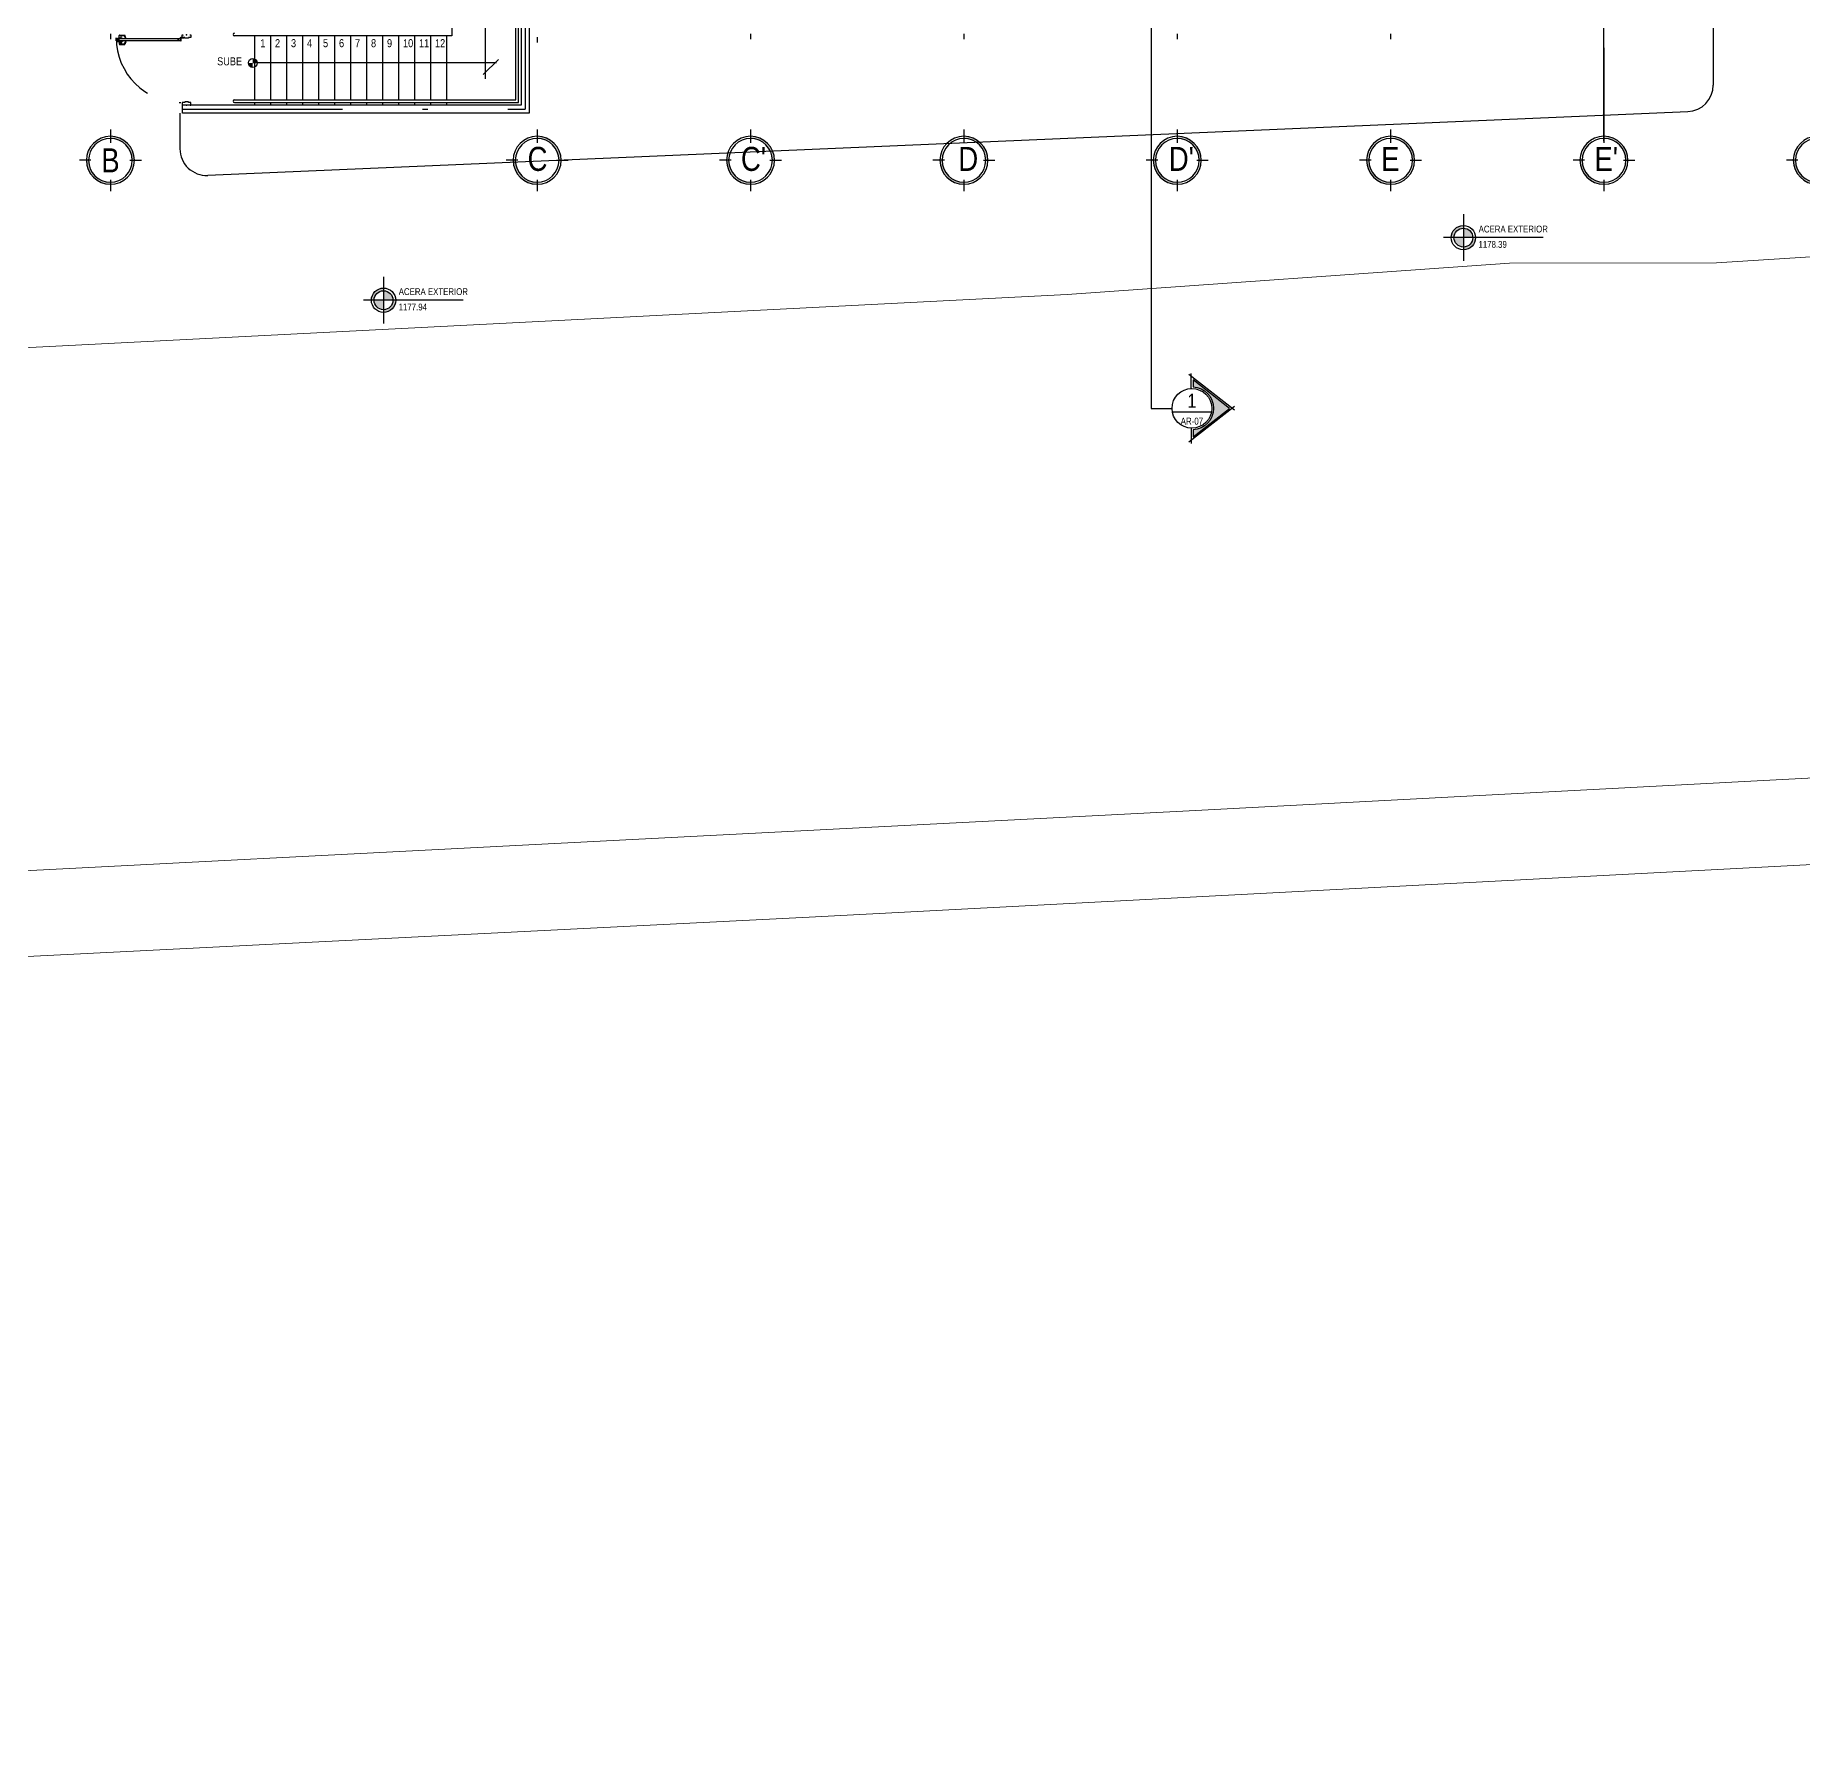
# Model space of a CAD drawing. Extents: x -28 to 131, y -33 to 63.
# Drawn here: x 6.59 to 39.73, y -33.02 to -0.91 of the extents above; entities that cross this region are included whole.
import ezdxf
from ezdxf.enums import TextEntityAlignment as Align

# ---------------------------------------------------------------- set-up
doc = ezdxf.new("R2010")
doc.units = 0
doc.header["$LTSCALE"] = 10
doc.header["$PDSIZE"] = 0.1
for name, pattern in [('CENTER', [2, 1.25, -0.25, 0.25, -0.25]), ('DASHDOT', [1, 0.5, -0.25, 0, -0.25]), ('DASHDOT2', [12.7, 6.35, -3.175, 0, -3.175]), ('HIDDEN2', [0.1875, 0.125, -0.0625]), ('PHANTOM2', [1.25, 0.625, -0.125, 0.125, -0.125, 0.125, -0.125])]:
    doc.linetypes.add(name, pattern=pattern)
for name, color, linetype in [('arq- obras exteriores', 250, 'Continuous'), ('arq-aceras', 252, 'Continuous'), ('arq-ejes', 251, 'DASHDOT2'), ('arq-ejes-circulo', 1, 'Continuous'), ('arq-ejes-principales', 1, 'DASHDOT'), ('arq-escaleras', 1, 'Continuous'), ('arq-escaleras-tex', 3, 'Continuous'), ('arq-indicacion de corte', 5, 'PHANTOM2'), ('arq-niveles', 1, 'Continuous'), ('arq-pared mamposteria', 4, 'Continuous'), ('arq-puertas', 1, 'Continuous'), ('arq-text-ejes', 2, 'Continuous'), ('arq-text-escaleras', 3, 'Continuous')]:
    doc.layers.add(name, color=color, linetype=linetype)
doc.layers.add('mv', color=191, linetype='Continuous', plot=False)
doc.styles.add('dape 2', font='ARIALN.TTF')
doc.styles.add('MADAY 2', font='ARIALN.TTF')

# ---------------------------------------------------------------- blocks, each defined once
blk = doc.blocks.new('*U99')
at = {"linetype": 'Continuous'}
h = blk.add_hatch(color=251, dxfattribs=at)
h.paths.add_polyline_path([(0.164, 0.326), (0.18, 0.326, -0.414214), (0, 0.146), (0, 0.162, 0.414214)])
h.paths.add_polyline_path([(-0.164, 0.326), (-0.18, 0.326, -0.414214), (0, 0.506), (0, 0.49, 0.414214)])
for p, q in [((0, 0.558), (0, 0.472)), ((0, 0.543), (0, 0.458)), ((-0.146, 0.326), (-0.232, 0.326)), ((0.146, 0.326), (0.232, 0.326)), ((0, 0.18), (0, 0.094))]:
    blk.add_line(p, q, dxfattribs=at)
at = {"linetype": 'CENTER', "ltscale": 0.7}
blk.add_line((0, 0.146), (0, 0.146), dxfattribs=at)
at = {"linetype": 'Continuous'}
for radius in [0.18, 0.164]:
    blk.add_circle((0, 0.326), radius, dxfattribs=at)
blk = doc.blocks.new('*U163')
blk.add_hatch(color=253).paths.add_polyline_path([(0.022, 0.405), (0.022, 0.532), (0.703, 0), (0.022, -0.532), (0.022, -0.405, 0.947861)])
at = {"color": 2, "linetype": 'Continuous', "ltscale": 3}
for p, q in [((0.801, -0.035), (-0.056, 0.634)), ((-0.011, 0.372), (-0.011, 0.656)), ((0.801, 0.035), (-0.056, -0.634)), ((-0.366, -0.066), (0.366, -0.066)), ((-0.011, -0.372), (-0.011, -0.656))]:
    blk.add_line(p, q, dxfattribs=at)
at = {"ltscale": 3}
blk.add_line((-0.762, 0), (-0.372, 0), dxfattribs=at)
at = {"color": 2, "linetype": 'Continuous', "ltscale": 3}
blk.add_lwpolyline([(0.022, -0.405), (0.022, -0.532), (0.703, 0), (0.022, 0.532), (0.022, 0.405, -0.947861)], format="xyb", close=True, dxfattribs=at)
blk.add_circle((0, 0), 0.372, dxfattribs=at)
at = {"color": 3, "ltscale": 3, "style": 'MADAY 2'}
blk.add_attdef('CORTE', text='', height=0.263, dxfattribs=at).set_placement((0, 0.143), align=Align.MIDDLE)
at = {"color": 1, "ltscale": 3, "style": 'MADAY 2'}
blk.add_attdef('LAMINA', text='', height=0.15, dxfattribs=at).set_placement((0, -0.238), align=Align.MIDDLE)
blk = doc.blocks.new('*U111')
for p, q in [((-0.179, 1.255), (-0.179, 1.158)), ((-0.13, 1.139), (-0.179, 1.158)), ((-0.128, 1.26), (-0.174, 1.26)), ((-0.169, 1.233), (-0.169, 1.167)), ((-0.134, 1.228), (-0.169, 1.228)), ((-0.128, 1.142), (-0.169, 1.167)), ((-0.128, 1.235), (-0.167, 1.235)), ((-0.134, 1.228), (-0.128, 1.235)), ((-0.128, 1.142), (-0.13, 1.139)), ((-0.128, 1.265), (-0.128, 1.23)), ((-0.123, 1.265), (-0.128, 1.265)), ((-0.123, 1.23), (-0.128, 1.23)), ((-0.123, 1.293), (-0.123, 1.203)), ((-0.115, 1.293), (-0.123, 1.293)), ((-0.115, 1.203), (-0.123, 1.203)), ((-0.07, 1.293), (-0.062, 1.293)), ((-0.07, 1.203), (-0.062, 1.203)), ((-0.062, 1.293), (-0.062, 1.203)), ((-0.062, 1.265), (-0.057, 1.265)), ((-0.062, 1.23), (-0.057, 1.23)), ((-0.057, 1.265), (-0.057, 1.23)), ((-0.057, 1.26), (-0.011, 1.26)), ((-0.051, 1.228), (-0.057, 1.235)), ((-0.057, 1.142), (-0.016, 1.167)), ((-0.057, 1.142), (-0.055, 1.139)), ((-0.055, 1.139), (-0.006, 1.158)), ((-0.051, 1.228), (-0.016, 1.228)), ((-0.016, 1.233), (-0.016, 1.167)), ((-0.006, 1.255), (-0.006, 1.158))]:
    blk.add_line(p, q)
for points in [[(-0.115, 1.318), (-0.07, 1.318), (-0.07, 0.109), (-0.115, 0.109)], [(-0.078, 1.273), (-0.108, 1.273), (-0.108, 1.313), (-0.078, 1.313)], [(-0.108, 0.159), (-0.078, 0.159), (-0.078, 1.268), (-0.108, 1.268)], [(-0.078, 0.154), (-0.108, 0.154), (-0.108, 0.114), (-0.078, 0.114)]]:
    blk.add_lwpolyline(points, close=True)
for points in [[(-1.313, -0.069), (-1.32, -0.069), (-1.32, -0.079), (-1.27, -0.079), (-1.27, -0.039), (-1.255, -0.039), (-1.255, 0.031), (-1.27, 0.031), (-1.27, 0.079), (-1.32, 0.079), (-1.32, 0.069), (-1.31, 0.069)], [(-0.065, 0.109), (-0.115, 0.109), (-0.115, 0.099), (-0.065, 0.099)], [(-0.007, -0.069), (0, -0.069), (0, -0.079), (-0.05, -0.079), (-0.05, -0.039), (-0.065, -0.039), (-0.065, 0.031), (-0.05, 0.031), (-0.05, 0.079), (0, 0.079), (0, 0.069), (-0.01, 0.069)], [(-0.051, 0.095), (-0.051, 0.045), (-0.061, 0.045), (-0.061, 0.095)]]:
    blk.add_lwpolyline(points)
blk.add_circle((-0.056, 0.104), 0.01)
at = {"color": 251, "linetype": 'HIDDEN2'}
blk.add_arc((-0.056, 0.104), 1.214, 90, 180, dxfattribs=at)
for centre, radius, start, end in [((-0.174, 1.255), 0.005, 90, 180), ((-0.167, 1.233), 0.002, 90, 180), ((-0.011, 1.255), 0.005, 360, 90)]:
    blk.add_arc(centre, radius, start, end)
at = {"layer": 'arq-puertas'}
blk.add_point((0, 0), dxfattribs=at)
at = {"layer": 'mv'}
blk.add_line((-0.07, 1.318), (-0.056, 1.318), dxfattribs=at)
for p in [(-1.32, 0), (0, 0), (0, 0), (0, 0), (0, 0), (0, 0), (0, 0), (0, 0), (0, 0)]:
    blk.add_point(p, dxfattribs=at)

msp = doc.modelspace()

# ---------------------------------------------------------------- hatches: boundary and pattern name
at = {"layer": 'arq-escaleras-tex'}
for points in [[(10.586, -1.434, 0.414214), (10.668, -1.515), (10.668, -1.433)], [(10.667, -1.351), (10.668, -1.433), (10.75, -1.432, 0.414214)]]:
    msp.add_hatch(color=8, dxfattribs=at).paths.add_polyline_path(points)
at = {"layer": 'arq-niveles'}
h = msp.add_hatch(color=8, dxfattribs=at)
h.paths.add_polyline_path([(33.188, -4.707, 0.414214), (33.365, -4.884), (33.365, -4.707)])
h.paths.add_polyline_path([(33.365, -4.529), (33.365, -4.707), (33.543, -4.707, 0.414214)])
h.paths.add_polyline_path([(33.137, -4.707), (33.188, -4.707, -0.414214), (33.365, -4.529), (33.365, -4.479, 0.414214)])
h.paths.add_polyline_path([(33.365, -4.884), (33.365, -4.934, 0.414214), (33.593, -4.707), (33.543, -4.707, -0.414214)])
h = msp.add_hatch(color=8, dxfattribs=at)
h.paths.add_polyline_path([(12.942, -5.881, 0.414214), (13.12, -6.058), (13.12, -5.881)])
h.paths.add_polyline_path([(13.12, -5.703), (13.12, -5.881), (13.297, -5.881, 0.414214)])
h.paths.add_polyline_path([(12.892, -5.881), (12.942, -5.881, -0.414214), (13.12, -5.703), (13.12, -5.653, 0.414214)])
h.paths.add_polyline_path([(13.12, -6.058), (13.12, -6.108, 0.414214), (13.347, -5.881), (13.297, -5.881, -0.414214)])

# ---------------------------------------------------------------- linework, layer by layer
at = {"layer": 'arq- obras exteriores'}
for p, q in [((38.05, -0.5), (38.05, -1.846)), ((9.302, -2.375), (9.302, -3.041)), ((37.571, -2.346), (9.824, -3.54))]:
    msp.add_line(p, q, dxfattribs=at)
for centre, start, end in [((37.55, -1.846), 272.4651, 0), ((9.802, -3.041), 180, 272.4651)]:
    msp.add_arc(centre, 0.5, start, end, dxfattribs=at)
at = {"layer": 'arq-aceras', "color": 250, "lineweight": 0, "flags": 128}
msp.add_lwpolyline([(-6.573, 47.408), (-6.721, 43.297), (-7.622, 27.035), (-8.627, -5.258), (-6.73, -7.439), (25.939, -5.772), (34.232, -5.184), (38.108, -5.18), (44.197, -4.794), (63.132, -3.892)], dxfattribs=at)
msp.add_lwpolyline([(63.132, -13.612), (28.222, -15.455), (-6.733, -17.255), (-7.878, -17.306, 0.500391), (-10.221, -18.913), (-10.648, -32.413), (-9.013, -33.017), (-8.694, -20.569), (-6.981, -18.861), (21.098, -17.45), (63.132, -15.242)], format="xyb", dxfattribs=at)
at = {"layer": 'arq-ejes', "linetype": 'DASHDOT', "ltscale": 0.6}
for p in [(15.775, -0.5), (9.352, -2.3)]:
    msp.add_line(p, (15.775, -2.3), dxfattribs=at)
at = {"layer": 'arq-ejes-principales'}
for p, q in [((8, 36.913), (8, -2.679)), ((16, 36.852), (16, -2.74)), ((20, 36.913), (20, -2.679)), ((24, 36.913), (24, -2.679)), ((28, 36.913), (28, -2.679)), ((32, 36.913), (32, -2.679)), ((36, 8.95), (36, -2.679))]:
    msp.add_line(p, q, dxfattribs=at)
at = {"layer": 'arq-escaleras'}
for p, q in [((15.6, -2.125), (15.6, 0.675)), ((15.65, -2.175), (15.65, 0.725)), ((14.4, -0.575), (14.4, -0.925)), ((36, -2.898), (36, -0.5)), ((14.4, -0.925), (10.325, -0.925)), ((10.325, -2.125), (15.6, -2.125)), ((10.325, -2.175), (15.65, -2.175)), ((14.3, -2.225), (10.7, -2.225))]:
    msp.add_line(p, q, dxfattribs=at)
for points in [[(10.7, -0.925), (10.7, -2.125)], [(11, -0.925), (11, -2.125)], [(11.3, -0.925), (11.3, -2.125)], [(11.6, -0.925), (11.6, -2.125)], [(11.9, -0.925), (11.9, -2.125)], [(12.2, -0.925), (12.2, -2.125)], [(12.5, -0.925), (12.5, -2.125)], [(12.8, -0.925), (12.8, -2.125)], [(13.1, -0.925), (13.1, -2.125)], [(13.4, -0.925), (13.4, -2.125)], [(13.7, -0.925), (13.7, -2.125)], [(14, -0.925), (14, -2.125)], [(14.3, -0.925), (14.3, -2.125)], [(10.7, -2.175), (10.7, -2.225)], [(11, -2.175), (11, -2.225)], [(11.3, -2.175), (11.3, -2.225)], [(11.6, -2.175), (11.6, -2.225)], [(11.9, -2.175), (11.9, -2.225)], [(12.2, -2.175), (12.2, -2.225)], [(12.5, -2.175), (12.5, -2.225)], [(12.8, -2.175), (12.8, -2.225)], [(13.1, -2.175), (13.1, -2.225)], [(13.4, -2.175), (13.4, -2.225)], [(13.7, -2.175), (13.7, -2.225)], [(14, -2.175), (14, -2.225)], [(14.3, -2.175), (14.3, -2.225)]]:
    msp.add_lwpolyline(points, dxfattribs=at)
for centre in [(10.325, -0.9), (10.325, -2.15)]:
    msp.add_arc(centre, 0.025, 90, 270, dxfattribs=at)
at = {"layer": 'arq-escaleras-tex'}
for p, q in [((15.03, -1.728), (15.03, 0.295)), ((15.24, -1.433), (10.668, -1.433)), ((15.277, -1.367), (14.99, -1.65))]:
    msp.add_line(p, q, dxfattribs=at)
msp.add_circle((10.668, -1.433), 0.0821, dxfattribs=at)
at = {"layer": 'arq-indicacion de corte', "ltscale": 3}
msp.add_line((27.513, 40.166), (27.513, -7.908), dxfattribs=at)
at = {"layer": 'arq-niveles'}
for p, q in [((33.365, -4.269), (33.365, -5.144)), ((34.859, -4.707), (32.989, -4.707)), ((13.12, -5.443), (13.12, -6.318)), ((14.613, -5.881), (12.743, -5.881))]:
    msp.add_line(p, q, dxfattribs=at)
for centre, radius in [((33.365, -4.707), 0.228), ((33.365, -4.707), 0.177), ((13.12, -5.881), 0.228), ((13.12, -5.881), 0.177)]:
    msp.add_circle(centre, radius, dxfattribs=at)
at = {"layer": 'arq-pared mamposteria'}
for p, q in [((15.7, -0.5), (15.7, -2.225)), ((15.85, -0.5), (15.85, -2.375)), ((15.7, -2.225), (9.352, -2.225)), ((9.352, -2.375), (9.352, -2.225)), ((15.85, -2.375), (9.352, -2.375))]:
    msp.add_line(p, q, dxfattribs=at)

# ---------------------------------------------------------------- block references
at = {"layer": 'arq-ejes-circulo', "xscale": -2.5, "yscale": 2.5, "zscale": 2.5}
for p in [(8, -4.073), (16, -4.073), (20, -4.073), (24, -4.073), (28, -4.073), (32, -4.073), (36, -4.073), (40, -4.073)]:
    msp.add_blockref('*U99', p, dxfattribs=at)
at = {"layer": 'arq-indicacion de corte', "ltscale": 3}
ref = msp.add_blockref('*U163', (28.275, -7.908), dxfattribs=at)
ref.add_attrib('CORTE', '1', dxfattribs={"layer": '0', "color": 3, "ltscale": 3, "height": 0.263, "style": 'MADAY 2'}).set_placement((28.275, -7.765), align=Align.MIDDLE)
ref.add_attrib('LAMINA', 'AR-07', dxfattribs={"layer": '0', "color": 1, "ltscale": 3, "height": 0.13, "style": 'MADAY 2'}).set_placement((28.275, -8.147), align=Align.MIDDLE)
at = {"layer": 'arq-puertas', "rotation": 90}
msp.add_blockref('*U111', (9.426, -0.905), dxfattribs=at)

# ---------------------------------------------------------------- texts
at = {"layer": 'arq-niveles', "color": 2, "style": 'dape 2'}
for s, p in [('1178.39', (33.648, -4.898)), ('1177.94', (13.403, -6.072))]:
    msp.add_text(s, height=0.1282, dxfattribs=at).set_placement(p)
at = {"layer": 'arq-niveles', "color": 2, "char_height": 0.12821, "width": 1.7115, "attachment_point": 1, "style": 'dape 2'}
for insert in [(33.651, -4.482), (13.405, -5.656)]:
    msp.add_mtext('ACERA EXTERIOR', dxfattribs=dict(at, insert=insert))
at = {"layer": 'arq-text-ejes', "style": 'dape 2'}
msp.add_text('B', height=0.45, dxfattribs=at).set_placement((8, -3.258), align=Align.MIDDLE)
at = {"layer": 'arq-text-ejes', "char_height": 0.45, "width": 0.35301, "attachment_point": 1, "style": 'dape 2'}
for s, insert in [('C', (15.821, -3.006)), ("C'", (19.821, -3.006)), ('D', (23.896, -3.006)), ("D'", (27.842, -3.006)), ('E', (31.821, -3.006)), ("E'", (35.821, -3.006))]:
    msp.add_mtext(s, dxfattribs=dict(at, insert=insert))
at = {"layer": 'arq-text-escaleras', "char_height": 0.15, "attachment_point": 1, "style": 'dape 2'}
for s, insert, width in [('1', (10.808, -0.987), 0.42581), ('2', (11.085, -0.987), 0.42581), ('3', (11.385, -0.987), 0.42581), ('4', (11.685, -0.987), 0.42581), ('5', (11.985, -0.987), 0.42581), ('6', (12.285, -0.987), 0.42581), ('7', (12.585, -0.987), 0.42581), ('8', (12.885, -0.987), 0.42581), ('9', (13.185, -0.987), 0.42581), ('10', (13.485, -0.987), 0.42581), ('11', (13.785, -0.987), 0.42581), ('12', (14.085, -0.987), 0.42581), ('SUBE', (10, -1.327), 0.72581)]:
    msp.add_mtext(s, dxfattribs=dict(at, insert=insert, width=width))

doc.saveas('drawing.dxf')
